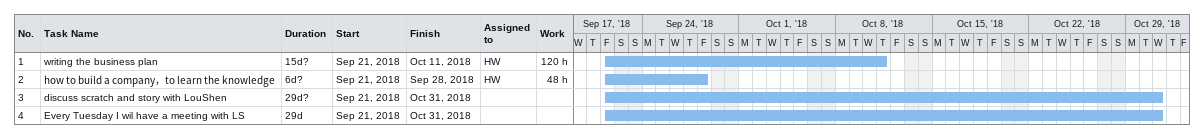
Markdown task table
| ID | Task | Duration | Start | Finish | Resources | Work (h) |
|---|---|---|---|---|---|---|
| 1 | writing the business plan | 15d? | 2018-09-21 | 2018-10-11 | HW | 120 |
| 2 | how to build a company，to learn the knowledge | 6d? | 2018-09-21 | 2018-09-28 | HW | 48 |
| 3 | discuss scratch and story with LouShen | 29d? | 2018-09-21 | 2018-10-31 |  |  |
| 4 | Every Tuesday I wil have a meeting with LS | 29d | 2018-09-21 | 2018-10-31 |  |  |
